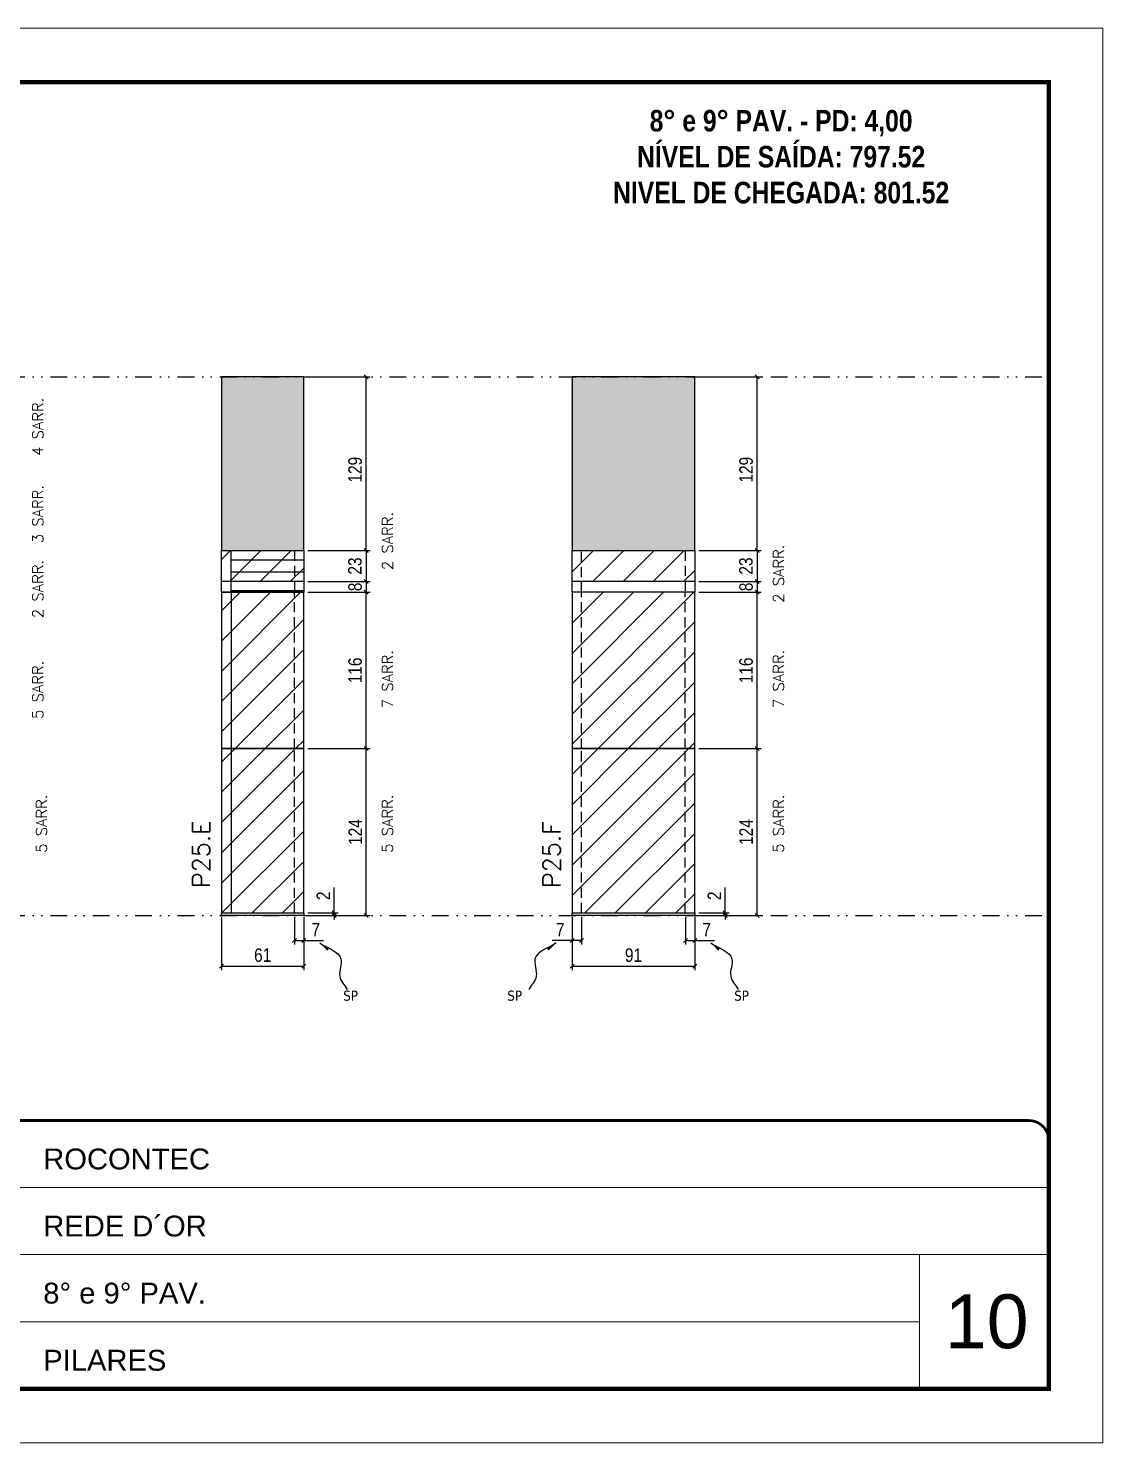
# Model space of a CAD drawing. Extents: x 28748 to 35002, y 14885 to 43501.
# Drawn here: x 31034 to 31832, y 40154 to 41204 of the extents above; entities that cross this region are included whole.
import ezdxf

# ---------------------------------------------------------------- set-up
doc = ezdxf.new("R2010")
doc.units = 0
for name, pattern in [('CONTINUO', [0]), ('DASHED', [0.75, 0.5, -0.25]), ('DIVIDE2', [0.625, 0.25, -0.125, 0, -0.125, 0, -0.125]), ('HIDDEN', [0.375, 0.25, -0.125])]:
    doc.linetypes.add(name, pattern=pattern)
for name, color, linetype, lineweight in [('CARIMBO', 255, 'Continuous', 9), ('Folhas', 255, 'Continuous', 9), ('Hachura', 251, 'Continuous', 9), ('SARRAFO DE PRESSAO', 251, 'DASHED', 9), ('Texto Seção', 7, 'Continuous', 15)]:
    doc.layers.add(name, color=color, linetype=linetype, lineweight=lineweight)
for name, color, linetype in [('COTA', 241, 'Continuous'), ('NOMENCLATURA', 7, 'Continuous'), ('Nível', 160, 'Continuous'), ('Painéis', 200, 'Continuous'), ('SARR_2.2x7', 40, 'Continuous'), ('Sarrafo de Pressão', 42, 'HIDDEN'), ('texto', 7, 'Continuous')]:
    doc.layers.add(name, color=color, linetype=linetype)
doc.styles.add('ARIAL', font='arial.ttf')
doc.styles.add('COTA TECNICA', font='techl___.ttf', dxfattribs={"height": 10})
doc.styles.add('COTA TECNICA-50', font='techl___.ttf', dxfattribs={"height": 10})
doc.styles.add('REGUA-120', font='ROMANS.shx', dxfattribs={"height": 15})
doc.styles.add('ROMANC', font='techb___.ttf', dxfattribs={"height": 2.5})
doc.styles.add('ROMANS', font='romans.shx')
doc.styles.get("Standard").update_dxf_attribs({"font": 'arial.ttf'})
doc.dimstyles.new('COTA PAINEL-50', dxfattribs={"dimtxt": 10, "dimasz": 3, "dimexe": 3, "dimexo": 3, "dimgap": 3, "dimtad": 1, "dimdec": 1, "dimzin": 12, "dimdsep": 46, "dimtxsty": 'COTA TECNICA-50', "dimblk1": 'OBLIQUE', "dimblk2": 'OBLIQUE', "dimsah": 1, "dimcen": 0.9, "dimclrd": 4, "dimclre": 4, "dimclrt": 240, "dimadec": 1, "dimazin": 3, "dimtfac": 1, "dimtdec": 1, "dimtmove": 0, "dimatfit": 3, "dimfxl": 1, "dimtolj": 1, "dimtzin": 12, "dimarcsym": 0})
doc.dimstyles.new('PAINEL', dxfattribs={"dimtxt": 10, "dimasz": 3, "dimexe": 3, "dimexo": 3, "dimgap": 3, "dimtad": 1, "dimdec": 1, "dimzin": 12, "dimdsep": 46, "dimtxsty": 'COTA TECNICA', "dimblk1": 'OBLIQUE', "dimblk2": 'OBLIQUE', "dimsah": 1, "dimcen": 0.9, "dimclrd": 4, "dimclre": 4, "dimclrt": 240, "dimadec": 1, "dimazin": 3, "dimtfac": 1, "dimtdec": 1, "dimtmove": 0, "dimatfit": 3, "dimfxl": 1, "dimtolj": 1, "dimtzin": 12, "dimarcsym": 0})
doc.dimstyles.get("Standard").update_dxf_attribs({"dimtxt": 0.18, "dimasz": 0.18, "dimexe": 0.18, "dimexo": 0.0625, "dimgap": 0.09, "dimtad": 0, "dimtih": 1, "dimtoh": 1, "dimdec": 4, "dimzin": 0, "dimdsep": 46, "dimtxsty": 'Standard', "dimcen": 0.09, "dimadec": 0, "dimazin": 0, "dimtfac": 1, "dimtdec": 4, "dimtofl": 0, "dimtmove": 0, "dimatfit": 3, "dimfxl": 1, "dimtolj": 1, "dimtzin": 0, "dimarcsym": 0})
pattern_1 = [(45, (-100272.658, 8260.539), (-11.2253202, 11.2253202), [])]

# ---------------------------------------------------------------- blocks, each defined once
blk = doc.blocks.new('9999999999')
at = {"color": 30, "linetype": 'CONTINUO'}
for p, q in [((98564.6, 34379.6), (99584, 34379.6)), ((98564.6, 34329.8), (99488, 34329.8)), ((99584, 34329.8), (99488, 34329.8)), ((99488, 34329.8), (99488, 34230.2)), ((98564.6, 34280), (99488, 34280))]:
    blk.add_line(p, q, dxfattribs=at)
at = {"color": 30, "linetype": 'CONTINUO', "const_width": 2}
blk.add_lwpolyline([(99584, 34230.2), (99584, 34414.4, 0.414214), (99569, 34429.4), (98229, 34429.4, 0.414214), (98214, 34414.4), (98214, 34245.2, 0.414214), (98229, 34230.2), (99584, 34230.2)], format="xyb", dxfattribs=at)
at = {"layer": 'Folhas'}
blk.add_lwpolyline([(98139, 34190.2), (99624, 34190.2), (99624, 35240.2), (98139, 35240.2)], close=True, dxfattribs=at)
at = {"layer": 'Folhas', "color": 30, "const_width": 3}
blk.add_lwpolyline([(98214, 34230.2), (99584, 34230.2), (99584, 35200.2), (98214, 35200.2)], close=True, dxfattribs=at)
at = {"color": 7, "linetype": 'Continuous', "ltscale": 5, "style": 'ARIAL'}
for s, height, p in [('ROCONTEC', 15.48, (98837.7, 34393.1)), ('REDE D´OR', 15.48, (98837.7, 34343.3)), ('8° e 9° PAV.', 15.483, (98837.7, 34293.5)), ('PILARES', 15.48, (98837.7, 34243.7))]:
    blk.add_text(s, height=height, dxfattribs=at).set_placement(p)
blk = doc.blocks.new('_Oblique')
at = {"color": 0, "linetype": 'ByBlock', "lineweight": -2}
blk.add_line((-0.5, -0.5), (0.5, 0.5), dxfattribs=at)
blk = doc.blocks.new('*D1367')
at = {"layer": 'COTA', "color": 4, "lineweight": -2, "transparency": 16777216}
for p, q in [((31177.9, 40543.9), (31177.9, 40504.4)), ((31238.9, 40543.9), (31238.9, 40504.4)), ((31177.9, 40507.4), (31238.9, 40507.4))]:
    blk.add_line(p, q, dxfattribs=at)
at = {"layer": 'Defpoints', "color": 0, "transparency": 16777216}
for p in [(31177.9, 40546.9), (31238.9, 40546.9), (31238.9, 40507.4)]:
    blk.add_point(p, dxfattribs=at)
at = {"layer": 'COTA', "color": 4, "lineweight": -2, "transparency": 16777216, "xscale": 3, "yscale": 3, "zscale": 3, "rotation": 180}
blk.add_blockref('_Oblique', (31177.9, 40507.4), dxfattribs=at)
at = {"layer": 'COTA', "color": 4, "lineweight": -2, "transparency": 16777216, "xscale": 3, "yscale": 3, "zscale": 3}
blk.add_blockref('_Oblique', (31238.9, 40507.4), dxfattribs=at)
at = {"layer": 'COTA', "color": 240, "transparency": 16777216, "insert": (31208.4, 40515.5), "char_height": 10, "attachment_point": 5, "style": 'COTA TECNICA'}
blk.add_mtext('\\A1;61', dxfattribs=at)
blk = doc.blocks.new('*D1368')
at = {"layer": 'COTA', "color": 4, "lineweight": -2, "transparency": 16777216}
for p, q in [((31241.9, 40944.9), (31288.1, 40944.9)), ((31285.1, 40815.9), (31285.1, 40944.9)), ((31241.9, 40815.9), (31288.1, 40815.9))]:
    blk.add_line(p, q, dxfattribs=at)
at = {"layer": 'Defpoints', "color": 0, "transparency": 16777216}
for p in [(31238.9, 40944.9), (31285.1, 40944.9), (31238.9, 40815.9)]:
    blk.add_point(p, dxfattribs=at)
at = {"layer": 'COTA', "color": 4, "lineweight": -2, "transparency": 16777216, "xscale": 3, "yscale": 3, "zscale": 3}
for p, rotation in [((31285.1, 40944.9), 90), ((31285.1, 40815.9), 270)]:
    blk.add_blockref('_Oblique', p, dxfattribs=dict(at, rotation=rotation))
at = {"layer": 'COTA', "color": 240, "transparency": 16777216, "insert": (31277, 40875.9), "char_height": 10, "attachment_point": 5, "rotation": 90, "style": 'COTA TECNICA'}
blk.add_mtext('\\A1;129', dxfattribs=at)
blk = doc.blocks.new('*D1369')
at = {"layer": 'COTA', "color": 4, "lineweight": -2, "transparency": 16777216}
for p, q in [((31231.9, 40543.9), (31231.9, 40523.4)), ((31238.9, 40541.9), (31238.9, 40523.4)), ((31231.9, 40526.4), (31238.9, 40526.4)), ((31238.9, 40526.4), (31253.6, 40526.4))]:
    blk.add_line(p, q, dxfattribs=at)
at = {"layer": 'Defpoints', "color": 0, "transparency": 16777216}
for p in [(31231.9, 40546.9), (31238.9, 40544.9), (31238.9, 40526.4)]:
    blk.add_point(p, dxfattribs=at)
at = {"layer": 'COTA', "color": 4, "lineweight": -2, "transparency": 16777216, "xscale": 3, "yscale": 3, "zscale": 3, "rotation": 180}
blk.add_blockref('_Oblique', (31231.9, 40526.4), dxfattribs=at)
at = {"layer": 'COTA', "color": 4, "lineweight": -2, "transparency": 16777216, "xscale": 3, "yscale": 3, "zscale": 3}
blk.add_blockref('_Oblique', (31238.9, 40526.4), dxfattribs=at)
at = {"layer": 'COTA', "color": 240, "transparency": 16777216, "insert": (31247.8, 40534.4), "char_height": 10, "attachment_point": 5, "style": 'COTA TECNICA-50'}
blk.add_mtext('\\A1;7', dxfattribs=at)
blk = doc.blocks.new('*D1370')
at = {"layer": 'COTA', "color": 4, "lineweight": -2, "transparency": 16777216}
for p, q in [((31241.9, 40668.9), (31288.1, 40668.9)), ((31285.1, 40544.9), (31285.1, 40668.9)), ((31241.9, 40544.9), (31288.1, 40544.9))]:
    blk.add_line(p, q, dxfattribs=at)
at = {"layer": 'Defpoints', "color": 0, "transparency": 16777216}
for p in [(31238.9, 40668.9), (31285.1, 40668.9), (31238.9, 40544.9)]:
    blk.add_point(p, dxfattribs=at)
at = {"layer": 'COTA', "color": 4, "lineweight": -2, "transparency": 16777216, "xscale": 3, "yscale": 3, "zscale": 3}
for p, rotation in [((31285.1, 40668.9), 90), ((31285.1, 40544.9), 270)]:
    blk.add_blockref('_Oblique', p, dxfattribs=dict(at, rotation=rotation))
at = {"layer": 'COTA', "color": 240, "transparency": 16777216, "insert": (31277.1, 40606.9), "char_height": 10, "attachment_point": 5, "rotation": 90, "style": 'COTA TECNICA-50'}
blk.add_mtext('\\A1;124', dxfattribs=at)
blk = doc.blocks.new('*D1371')
at = {"layer": 'COTA', "color": 4, "lineweight": -2, "transparency": 16777216}
for p, q in [((31261.4, 40546.9), (31261.4, 40565.7)), ((31241.9, 40546.9), (31264.4, 40546.9)), ((31241.9, 40544.9), (31264.4, 40544.9)), ((31261.4, 40544.9), (31261.4, 40546.9)), ((31261.4, 40544.9), (31261.4, 40541.9))]:
    blk.add_line(p, q, dxfattribs=at)
at = {"layer": 'Defpoints', "color": 0, "transparency": 16777216}
for p in [(31238.9, 40546.9), (31238.9, 40544.9), (31261.4, 40544.9)]:
    blk.add_point(p, dxfattribs=at)
at = {"layer": 'COTA', "color": 4, "lineweight": -2, "transparency": 16777216, "xscale": 3, "yscale": 3, "zscale": 3}
for p, rotation in [((31261.4, 40546.9), 270), ((31261.4, 40544.9), 90)]:
    blk.add_blockref('_Oblique', p, dxfattribs=dict(at, rotation=rotation))
at = {"layer": 'COTA', "color": 240, "transparency": 16777216, "insert": (31253.4, 40559.6), "char_height": 10, "attachment_point": 5, "rotation": 90, "style": 'COTA TECNICA-50'}
blk.add_mtext('\\A1;2', dxfattribs=at)
blk = doc.blocks.new('*D1372')
at = {"layer": 'COTA', "color": 4, "linetype": 'ByBlock', "lineweight": -2, "transparency": 16777216}
for p, q in [((31241.9, 40784.9), (31288.1, 40784.9)), ((31285.1, 40668.9), (31285.1, 40784.9)), ((31241.9, 40668.9), (31288.1, 40668.9))]:
    blk.add_line(p, q, dxfattribs=at)
at = {"layer": 'Defpoints', "color": 0, "linetype": 'ByBlock', "transparency": 16777216}
for p in [(31238.9, 40784.9), (31285.1, 40784.9), (31238.9, 40668.9)]:
    blk.add_point(p, dxfattribs=at)
at = {"layer": 'COTA', "color": 4, "linetype": 'ByBlock', "lineweight": -2, "transparency": 16777216, "xscale": 3, "yscale": 3, "zscale": 3}
for p, rotation in [((31285.1, 40784.9), 90), ((31285.1, 40668.9), 270)]:
    blk.add_blockref('_Oblique', p, dxfattribs=dict(at, rotation=rotation))
at = {"layer": 'COTA', "color": 240, "linetype": 'ByBlock', "transparency": 16777216, "insert": (31277, 40726.9), "char_height": 10, "attachment_point": 5, "rotation": 90, "style": 'COTA TECNICA'}
blk.add_mtext('\\A1;116', dxfattribs=at)
blk = doc.blocks.new('*D1373')
at = {"layer": 'COTA', "color": 4, "lineweight": -2, "transparency": 16777216}
for p, q in [((31438.1, 40543.9), (31438.1, 40504.4)), ((31529.1, 40543.9), (31529.1, 40504.4)), ((31438.1, 40507.4), (31529.1, 40507.4))]:
    blk.add_line(p, q, dxfattribs=at)
at = {"layer": 'Defpoints', "color": 0, "transparency": 16777216}
for p in [(31438.1, 40546.9), (31529.1, 40546.9), (31529.1, 40507.4)]:
    blk.add_point(p, dxfattribs=at)
at = {"layer": 'COTA', "color": 4, "lineweight": -2, "transparency": 16777216, "xscale": 3, "yscale": 3, "zscale": 3, "rotation": 180}
blk.add_blockref('_Oblique', (31438.1, 40507.4), dxfattribs=at)
at = {"layer": 'COTA', "color": 4, "lineweight": -2, "transparency": 16777216, "xscale": 3, "yscale": 3, "zscale": 3}
blk.add_blockref('_Oblique', (31529.1, 40507.4), dxfattribs=at)
at = {"layer": 'COTA', "color": 240, "transparency": 16777216, "insert": (31483.6, 40515.5), "char_height": 10, "attachment_point": 5, "style": 'COTA TECNICA'}
blk.add_mtext('\\A1;91', dxfattribs=at)
blk = doc.blocks.new('*D1374')
at = {"layer": 'COTA', "color": 4, "lineweight": -2, "transparency": 16777216}
for p, q in [((31532.1, 40944.9), (31578.3, 40944.9)), ((31575.3, 40815.9), (31575.3, 40944.9)), ((31532.1, 40815.9), (31578.3, 40815.9))]:
    blk.add_line(p, q, dxfattribs=at)
at = {"layer": 'Defpoints', "color": 0, "transparency": 16777216}
for p in [(31529.1, 40944.9), (31575.3, 40944.9), (31529.1, 40815.9)]:
    blk.add_point(p, dxfattribs=at)
at = {"layer": 'COTA', "color": 4, "lineweight": -2, "transparency": 16777216, "xscale": 3, "yscale": 3, "zscale": 3}
for p, rotation in [((31575.3, 40944.9), 90), ((31575.3, 40815.9), 270)]:
    blk.add_blockref('_Oblique', p, dxfattribs=dict(at, rotation=rotation))
at = {"layer": 'COTA', "color": 240, "transparency": 16777216, "insert": (31567.2, 40875.9), "char_height": 10, "attachment_point": 5, "rotation": 90, "style": 'COTA TECNICA'}
blk.add_mtext('\\A1;129', dxfattribs=at)
blk = doc.blocks.new('*D1287')
at = {"layer": 'COTA', "color": 4, "lineweight": -2, "transparency": 16777216}
for p, q in [((31438.1, 40541.9), (31438.1, 40523.4)), ((31445.1, 40543.9), (31445.1, 40523.4)), ((31438.1, 40526.4), (31423.3, 40526.4)), ((31445.1, 40526.4), (31438.1, 40526.4))]:
    blk.add_line(p, q, dxfattribs=at)
at = {"layer": 'Defpoints', "color": 0, "transparency": 16777216}
for p in [(31438.1, 40544.9), (31445.1, 40546.9), (31438.1, 40526.4)]:
    blk.add_point(p, dxfattribs=at)
at = {"layer": 'COTA', "color": 4, "lineweight": -2, "transparency": 16777216, "xscale": 3, "yscale": 3, "zscale": 3, "rotation": 180}
blk.add_blockref('_Oblique', (31438.1, 40526.4), dxfattribs=at)
at = {"layer": 'COTA', "color": 4, "lineweight": -2, "transparency": 16777216, "xscale": 3, "yscale": 3, "zscale": 3}
blk.add_blockref('_Oblique', (31445.1, 40526.4), dxfattribs=at)
at = {"layer": 'COTA', "color": 240, "transparency": 16777216, "insert": (31429.2, 40534.4), "char_height": 10, "attachment_point": 5, "style": 'COTA TECNICA-50'}
blk.add_mtext('\\A1;7', dxfattribs=at)
blk = doc.blocks.new('*D1288')
at = {"layer": 'COTA', "color": 4, "lineweight": -2, "transparency": 16777216}
for p, q in [((31522.1, 40543.9), (31522.1, 40523.4)), ((31529.1, 40541.9), (31529.1, 40523.4)), ((31522.1, 40526.4), (31529.1, 40526.4)), ((31529.1, 40526.4), (31543.8, 40526.4))]:
    blk.add_line(p, q, dxfattribs=at)
at = {"layer": 'Defpoints', "color": 0, "transparency": 16777216}
for p in [(31522.1, 40546.9), (31529.1, 40544.9), (31529.1, 40526.4)]:
    blk.add_point(p, dxfattribs=at)
at = {"layer": 'COTA', "color": 4, "lineweight": -2, "transparency": 16777216, "xscale": 3, "yscale": 3, "zscale": 3, "rotation": 180}
blk.add_blockref('_Oblique', (31522.1, 40526.4), dxfattribs=at)
at = {"layer": 'COTA', "color": 4, "lineweight": -2, "transparency": 16777216, "xscale": 3, "yscale": 3, "zscale": 3}
blk.add_blockref('_Oblique', (31529.1, 40526.4), dxfattribs=at)
at = {"layer": 'COTA', "color": 240, "transparency": 16777216, "insert": (31537.9, 40534.4), "char_height": 10, "attachment_point": 5, "style": 'COTA TECNICA-50'}
blk.add_mtext('\\A1;7', dxfattribs=at)
blk = doc.blocks.new('*D1289')
at = {"layer": 'COTA', "color": 4, "lineweight": -2, "transparency": 16777216}
for p, q in [((31532.1, 40668.9), (31578.3, 40668.9)), ((31575.3, 40544.9), (31575.3, 40668.9)), ((31532.1, 40544.9), (31578.3, 40544.9))]:
    blk.add_line(p, q, dxfattribs=at)
at = {"layer": 'Defpoints', "color": 0, "transparency": 16777216}
for p in [(31529.1, 40668.9), (31575.3, 40668.9), (31529.1, 40544.9)]:
    blk.add_point(p, dxfattribs=at)
at = {"layer": 'COTA', "color": 4, "lineweight": -2, "transparency": 16777216, "xscale": 3, "yscale": 3, "zscale": 3}
for p, rotation in [((31575.3, 40668.9), 90), ((31575.3, 40544.9), 270)]:
    blk.add_blockref('_Oblique', p, dxfattribs=dict(at, rotation=rotation))
at = {"layer": 'COTA', "color": 240, "transparency": 16777216, "insert": (31567.2, 40606.9), "char_height": 10, "attachment_point": 5, "rotation": 90, "style": 'COTA TECNICA-50'}
blk.add_mtext('\\A1;124', dxfattribs=at)
blk = doc.blocks.new('*D1290')
at = {"layer": 'COTA', "color": 4, "lineweight": -2, "transparency": 16777216}
for p, q in [((31551.6, 40546.9), (31551.6, 40565.7)), ((31532.1, 40546.9), (31554.6, 40546.9)), ((31532.1, 40544.9), (31554.6, 40544.9)), ((31551.6, 40544.9), (31551.6, 40546.9)), ((31551.6, 40544.9), (31551.6, 40541.9))]:
    blk.add_line(p, q, dxfattribs=at)
at = {"layer": 'Defpoints', "color": 0, "transparency": 16777216}
for p in [(31529.1, 40546.9), (31529.1, 40544.9), (31551.6, 40544.9)]:
    blk.add_point(p, dxfattribs=at)
at = {"layer": 'COTA', "color": 4, "lineweight": -2, "transparency": 16777216, "xscale": 3, "yscale": 3, "zscale": 3}
for p, rotation in [((31551.6, 40546.9), 270), ((31551.6, 40544.9), 90)]:
    blk.add_blockref('_Oblique', p, dxfattribs=dict(at, rotation=rotation))
at = {"layer": 'COTA', "color": 240, "transparency": 16777216, "insert": (31543.6, 40559.6), "char_height": 10, "attachment_point": 5, "rotation": 90, "style": 'COTA TECNICA-50'}
blk.add_mtext('\\A1;2', dxfattribs=at)
blk = doc.blocks.new('*D2014')
at = {"layer": 'COTA', "color": 4, "linetype": 'ByBlock', "lineweight": -2, "transparency": 16777216}
for p, q in [((31532.1, 40784.9), (31578.3, 40784.9)), ((31575.3, 40668.9), (31575.3, 40784.9)), ((31532.1, 40668.9), (31578.3, 40668.9))]:
    blk.add_line(p, q, dxfattribs=at)
at = {"layer": 'Defpoints', "color": 0, "linetype": 'ByBlock', "transparency": 16777216}
for p in [(31529.1, 40784.9), (31575.3, 40784.9), (31529.1, 40668.9)]:
    blk.add_point(p, dxfattribs=at)
at = {"layer": 'COTA', "color": 4, "linetype": 'ByBlock', "lineweight": -2, "transparency": 16777216, "xscale": 3, "yscale": 3, "zscale": 3}
for p, rotation in [((31575.3, 40784.9), 90), ((31575.3, 40668.9), 270)]:
    blk.add_blockref('_Oblique', p, dxfattribs=dict(at, rotation=rotation))
at = {"layer": 'COTA', "color": 240, "linetype": 'ByBlock', "transparency": 16777216, "insert": (31567.2, 40726.9), "char_height": 10, "attachment_point": 5, "rotation": 90, "style": 'COTA TECNICA'}
blk.add_mtext('\\A1;116', dxfattribs=at)
blk = doc.blocks.new('*D2362')
at = {"layer": 'COTA', "color": 4, "lineweight": -2, "transparency": 16777216}
for p, q in [((31241.9, 40815.9), (31288.1, 40815.9)), ((31285.1, 40815.9), (31285.1, 40792.9)), ((31241.9, 40792.9), (31288.1, 40792.9))]:
    blk.add_line(p, q, dxfattribs=at)
at = {"layer": 'Defpoints', "color": 0, "transparency": 16777216}
for p in [(31238.9, 40815.9), (31238.9, 40792.9), (31285.1, 40792.9)]:
    blk.add_point(p, dxfattribs=at)
at = {"layer": 'COTA', "color": 4, "lineweight": -2, "transparency": 16777216, "xscale": 3, "yscale": 3, "zscale": 3}
for p, rotation in [((31285.1, 40815.9), 90), ((31285.1, 40792.9), 270)]:
    blk.add_blockref('_Oblique', p, dxfattribs=dict(at, rotation=rotation))
at = {"layer": 'COTA', "color": 240, "transparency": 16777216, "insert": (31276.9, 40804.4), "char_height": 10, "attachment_point": 5, "rotation": 90, "style": 'COTA TECNICA'}
blk.add_mtext('\\A1;23', dxfattribs=at)
blk = doc.blocks.new('*D2363')
at = {"layer": 'COTA', "color": 4, "lineweight": -2, "transparency": 16777216}
for p, q in [((31532.1, 40815.9), (31578.3, 40815.9)), ((31575.3, 40815.9), (31575.3, 40792.9)), ((31532.1, 40792.9), (31578.3, 40792.9))]:
    blk.add_line(p, q, dxfattribs=at)
at = {"layer": 'Defpoints', "color": 0, "transparency": 16777216}
for p in [(31529.1, 40815.9), (31529.1, 40792.9), (31575.3, 40792.9)]:
    blk.add_point(p, dxfattribs=at)
at = {"layer": 'COTA', "color": 4, "lineweight": -2, "transparency": 16777216, "xscale": 3, "yscale": 3, "zscale": 3}
for p, rotation in [((31575.3, 40815.9), 90), ((31575.3, 40792.9), 270)]:
    blk.add_blockref('_Oblique', p, dxfattribs=dict(at, rotation=rotation))
at = {"layer": 'COTA', "color": 240, "transparency": 16777216, "insert": (31567.1, 40804.4), "char_height": 10, "attachment_point": 5, "rotation": 90, "style": 'COTA TECNICA'}
blk.add_mtext('\\A1;23', dxfattribs=at)
blk = doc.blocks.new('*D2502')
at = {"layer": 'COTA', "color": 4, "lineweight": -2, "transparency": 16777216}
for p, q in [((31241.9, 40792.9), (31288.1, 40792.9)), ((31285.1, 40792.9), (31285.1, 40784.9)), ((31241.9, 40784.9), (31288.1, 40784.9))]:
    blk.add_line(p, q, dxfattribs=at)
at = {"layer": 'Defpoints', "color": 0, "transparency": 16777216}
for p in [(31238.9, 40792.9), (31238.9, 40784.9), (31285.1, 40784.9)]:
    blk.add_point(p, dxfattribs=at)
at = {"layer": 'COTA', "color": 4, "lineweight": -2, "transparency": 16777216, "xscale": 3, "yscale": 3, "zscale": 3}
for p, rotation in [((31285.1, 40792.9), 90), ((31285.1, 40784.9), 270)]:
    blk.add_blockref('_Oblique', p, dxfattribs=dict(at, rotation=rotation))
at = {"layer": 'COTA', "color": 240, "transparency": 16777216, "insert": (31277, 40788.9), "char_height": 10, "attachment_point": 5, "rotation": 90, "style": 'COTA TECNICA'}
blk.add_mtext('\\A1;8', dxfattribs=at)
blk = doc.blocks.new('*D2503')
at = {"layer": 'COTA', "color": 4, "lineweight": -2, "transparency": 16777216}
for p, q in [((31532.1, 40792.9), (31578.3, 40792.9)), ((31575.3, 40792.9), (31575.3, 40784.9)), ((31532.1, 40784.9), (31578.3, 40784.9))]:
    blk.add_line(p, q, dxfattribs=at)
at = {"layer": 'Defpoints', "color": 0, "transparency": 16777216}
for p in [(31529.1, 40792.9), (31529.1, 40784.9), (31575.3, 40784.9)]:
    blk.add_point(p, dxfattribs=at)
at = {"layer": 'COTA', "color": 4, "lineweight": -2, "transparency": 16777216, "xscale": 3, "yscale": 3, "zscale": 3}
for p, rotation in [((31575.3, 40792.9), 90), ((31575.3, 40784.9), 270)]:
    blk.add_blockref('_Oblique', p, dxfattribs=dict(at, rotation=rotation))
at = {"layer": 'COTA', "color": 240, "transparency": 16777216, "insert": (31567.2, 40788.9), "char_height": 10, "attachment_point": 5, "rotation": 90, "style": 'COTA TECNICA'}
blk.add_mtext('\\A1;8', dxfattribs=at)

msp = doc.modelspace()

# ---------------------------------------------------------------- hatches: boundary and pattern name
at = {"layer": 'COTA', "linetype": 'ByBlock'}
h = msp.add_hatch(dxfattribs=at)
h.set_pattern_fill('AR-CONC', color=256, scale=0.03)
h.set_pattern_definition([(50, (-100278.884, 11758.4645), (5.46554007, -0.47817257), [0.5715, -6.2865]), (355, (-100278.884, 11758.4645), (-1.05730264, 5.73170536), [0.4572, -5.02921753]), (100.4514447, (-100278.4286, 11758.4247), (4.40823741, 5.25353256), [0.48570026, -5.34270734]), (46.1842, (-100278.884, 11759.9885), (8.13237123, -1.26126984), [0.85725, -9.42975]), (96.6355576, (-100278.206, 11759.8834), (7.122124, 7.42278374), [0.7285507, -8.01406824]), (351.184151, (-100278.884, 11759.9885), (7.122124, 7.42278374), [0.685799, -7.54379196]), (21, (-100278.122, 11759.6075), (4.54843174, -3.06795595), [0.5715, -6.2865]), (326, (-100278.122, 11759.6075), (1.85406085, 5.52563898), [0.4572, -5.0292]), (71.451445, (-100277.743, 11759.352), (6.40249258, 2.45768307), [0.48570026, -5.34269813]), (37.5, (-100278.884, 11758.4645), (0.092658098, 2.536651166), [0, -4.96824, 0, -5.1054, 0, -5.04825]), (7.5, (-100278.884, 11758.4645), (2.004589875, 3.005417245), [0, -2.91084, 0, -4.85394, 0, -1.92405]), (327.5, (-100280.5833, 11758.4645), (4.067717855, -0.17186232), [0, -1.905, 0, -5.9436, 0, -7.8867]), (317.5, (-100281.3453, 11758.4645), (4.44387544, 0.76279473), [0, -2.4765, 0, -3.94716, 0, -5.6007])])
h.paths.add_polyline_path([(31177.9, 40815.88), (31238.9, 40815.88), (31238.9, 40944.88), (31177.9, 40944.88)])
h = msp.add_hatch(dxfattribs=at)
h.set_pattern_fill('AR-CONC', color=256, scale=0.03)
h.set_pattern_definition([(50, (-99973.712, 11758.4645), (5.46554007, -0.47817257), [0.5715, -6.2865]), (355, (-99973.712, 11758.4645), (-1.05730264, 5.73170536), [0.4572, -5.02921753]), (100.4514447, (-99973.2566, 11758.4247), (4.40823741, 5.25353256), [0.48570026, -5.34270734]), (46.1842, (-99973.712, 11759.9885), (8.13237123, -1.26126984), [0.85725, -9.42975]), (96.6355576, (-99973.034, 11759.8834), (7.122124, 7.42278374), [0.7285507, -8.01406824]), (351.184151, (-99973.712, 11759.9885), (7.122124, 7.42278374), [0.685799, -7.54379196]), (21, (-99972.95, 11759.6075), (4.54843174, -3.06795595), [0.5715, -6.2865]), (326, (-99972.95, 11759.6075), (1.85406085, 5.52563898), [0.4572, -5.0292]), (71.451445, (-99972.571, 11759.352), (6.40249258, 2.45768307), [0.48570026, -5.34269813]), (37.5, (-99973.712, 11758.4645), (0.092658098, 2.536651166), [0, -4.96824, 0, -5.1054, 0, -5.04825]), (7.5, (-99973.712, 11758.4645), (2.004589875, 3.005417245), [0, -2.91084, 0, -4.85394, 0, -1.92405]), (327.5, (-99975.4113, 11758.4645), (4.067717855, -0.17186232), [0, -1.905, 0, -5.9436, 0, -7.8867]), (317.5, (-99976.1733, 11758.4645), (4.44387544, 0.76279473), [0, -2.4765, 0, -3.94716, 0, -5.6007])])
h.paths.add_polyline_path([(31437.57, 40815.88), (31529.57, 40815.88), (31529.57, 40944.88), (31437.57, 40944.88)])
at = {"layer": 'Hachura'}
h = msp.add_hatch(dxfattribs=at)
h.set_pattern_fill('ANSI31', color=256, scale=5)
h.paths.add_polyline_path([(31238.9, 40815.88), (31177.9, 40815.88), (31177.9, 40792.88), (31238.9, 40792.88)])
h = msp.add_hatch(dxfattribs=at)
h.set_pattern_fill('ANSI31', color=256, scale=5)
h.paths.add_polyline_path([(31529.07, 40815.88), (31438.07, 40815.88), (31438.07, 40792.88), (31529.07, 40792.88)])
at = {"layer": 'Hachura', "linetype": 'ByBlock'}
h = msp.add_hatch(dxfattribs=at)
h.set_pattern_fill('ANSI31', color=256, scale=5)
h.set_pattern_definition(pattern_1)
h.paths.add_polyline_path([(31238.9, 40784.88), (31177.9, 40784.88), (31177.9, 40668.88), (31238.9, 40668.88)])
h = msp.add_hatch(dxfattribs=at)
h.set_pattern_fill('ANSI31', color=256, scale=5)
h.set_pattern_definition(pattern_1)
h.paths.add_polyline_path([(31529.07, 40668.88), (31529.07, 40784.88), (31438.07, 40784.88), (31438.07, 40668.88)])
h = msp.add_hatch(dxfattribs=at)
h.set_pattern_fill('ANSI31', color=256, scale=5)
h.set_pattern_definition(pattern_1)
h.paths.add_polyline_path([(31238.9, 40668.88), (31177.9, 40668.88), (31177.9, 40546.88), (31238.9, 40546.88)])
h = msp.add_hatch(dxfattribs=at)
h.set_pattern_fill('ANSI31', color=256, scale=5)
h.set_pattern_definition(pattern_1)
h.paths.add_polyline_path([(31529.07, 40668.88), (31438.07, 40668.88), (31438.07, 40546.88), (31529.07, 40546.88)])

# ---------------------------------------------------------------- linework, layer by layer
at = {"layer": 'COTA', "linetype": 'ByBlock'}
for points in [[(31177.9, 40815.88), (31238.9, 40815.88), (31238.9, 40944.88), (31177.9, 40944.88)], [(31438.07, 40815.88), (31529.07, 40815.88), (31529.07, 40944.88), (31438.07, 40944.88)]]:
    msp.add_lwpolyline(points, close=True, dxfattribs=at)
at = {"layer": 'Nível', "color": 4, "linetype": 'DIVIDE2', "ltscale": 50}
for p, q in [((30421.84, 40944.88), (31791.84, 40944.88)), ((30421.84, 40544.88), (31791.84, 40544.88))]:
    msp.add_line(p, q, dxfattribs=at)
at = {"layer": 'Painéis'}
for p, q in [((31177.9, 40815.88), (31238.9, 40815.88)), ((31177.9, 40784.88), (31177.9, 40815.88)), ((31238.9, 40815.88), (31238.9, 40784.88)), ((31438.07, 40815.88), (31529.07, 40815.88)), ((31438.07, 40784.88), (31438.07, 40815.88)), ((31529.07, 40815.88), (31529.07, 40784.88)), ((31238.9, 40792.88), (31177.9, 40792.88)), ((31529.07, 40792.88), (31438.07, 40792.88)), ((31177.9, 40784.88), (31177.9, 40668.88)), ((31238.9, 40784.88), (31177.9, 40784.88)), ((31238.9, 40668.88), (31238.9, 40784.88)), ((31529.07, 40784.88), (31438.07, 40784.88)), ((31238.9, 40668.88), (31177.9, 40668.88)), ((31177.9, 40668.88), (31177.9, 40546.88)), ((31177.9, 40668.88), (31238.9, 40668.88)), ((31238.9, 40546.88), (31238.9, 40668.88)), ((31177.9, 40546.88), (31238.9, 40546.88))]:
    msp.add_line(p, q, dxfattribs=at)
at = {"layer": 'Painéis', "linetype": 'ByBlock'}
msp.add_line((31177.9, 40784.88), (31238.9, 40784.88), dxfattribs=at)
at = {"layer": 'Painéis'}
for points in [[(31438.07, 40668.88), (31529.07, 40668.88), (31529.07, 40784.88), (31438.07, 40784.88)], [(31438.07, 40546.88), (31529.07, 40546.88), (31529.07, 40668.88), (31438.07, 40668.88)], [(31177.9, 40546.88), (31238.9, 40546.88), (31238.9, 40544.88), (31177.9, 40544.88)], [(31438.07, 40546.88), (31529.07, 40546.88), (31529.07, 40544.88), (31438.07, 40544.88)]]:
    msp.add_lwpolyline(points, close=True, dxfattribs=at)
at = {"layer": 'SARR_2.2x7'}
for p, q in [((31184.9, 40792.88), (31184.9, 40815.88)), ((31184.9, 40808.88), (31238.9, 40808.88)), ((31238.9, 40799.88), (31184.9, 40799.88)), ((31184.9, 40784.88), (31184.9, 40792.88)), ((31238.9, 40785.88), (31184.9, 40785.88)), ((31184.9, 40784.88), (31184.9, 40668.88)), ((31184.9, 40668.88), (31184.9, 40546.88))]:
    msp.add_line(p, q, dxfattribs=at)
at = {"layer": 'Sarrafo de Pressão', "ltscale": 30}
for p, q in [((31231.9, 40815.88), (31231.9, 40784.88)), ((31445.07, 40784.88), (31445.07, 40815.88)), ((31522.07, 40815.88), (31522.07, 40784.88)), ((31231.9, 40668.88), (31231.9, 40784.88)), ((31445.07, 40668.88), (31445.07, 40784.88)), ((31522.07, 40668.88), (31522.07, 40784.88)), ((31231.9, 40546.88), (31231.9, 40668.88)), ((31445.07, 40546.88), (31445.07, 40668.88)), ((31522.07, 40546.88), (31522.07, 40668.88))]:
    msp.add_line(p, q, dxfattribs=at)

# ---------------------------------------------------------------- block references
at = {"layer": 'SARRAFO DE PRESSAO', "color": 6, "linetype": 'ByBlock'}
msp.add_blockref('9999999999', (-67792.14, 5963.39), dxfattribs=at)

# ---------------------------------------------------------------- texts
at = {"layer": 'CARIMBO', "style": 'ARIAL'}
msp.add_text('10', height=40, dxfattribs=at).set_placement((31714.7, 40223.74))
at = {"layer": 'NOMENCLATURA', "color": 2, "insert": (31593.17, 41169.65), "char_height": 16, "attachment_point": 2, "style": 'ROMANC'}
msp.add_mtext_dynamic_manual_height_columns('\\P8° e 9° PAV. - PD: 4,00\\PNÍVEL DE SAÍDA: 797.52\\PNIVEL DE CHEGADA: 801.52', width=300.2766, gutter_width=1, heights=[0], dxfattribs=at)
at = {"layer": 'texto', "color": 0, "char_height": 7.5, "attachment_point": 5}
for insert in [(31273.67, 40485.39), (31395.43, 40485.39), (31563.85, 40485.39)]:
    msp.add_mtext('{\\fTahoma|b0|i0|c0|p34;\\C4;SP}', dxfattribs=dict(at, insert=insert))
at = {"layer": 'Texto Seção', "linetype": 'Continuous', "style": 'ROMANS'}
for s, p in [('4 SARR.', (31045.54, 40886.08)), ('3 SARR.', (31045.54, 40821.33)), ('2 SARR.', (31305.05, 40801.33)), ('2 SARR.', (31595.22, 40777.11)), ('2 SARR.', (31045.54, 40765.71)), ('7 SARR.', (31305.05, 40698.78)), ('7 SARR.', (31595.22, 40698.97)), ('5 SARR.', (31045.54, 40690.84)), ('5 SARR.', (31048.25, 40591.5)), ('5 SARR.', (31305.05, 40591.5)), ('5 SARR.', (31595.22, 40591.5))]:
    msp.add_text(s, height=8, rotation=90, dxfattribs=at).set_placement(p)
at = {"layer": 'Texto Seção', "char_height": 13, "width": 285.3299, "attachment_point": 7, "rotation": 90, "style": 'REGUA-120'}
for s, insert in [('P25.E', (31169.23, 40565.34)), ('P25.F', (31429.4, 40565.34))]:
    msp.add_mtext(s, dxfattribs=dict(at, insert=insert))

# ---------------------------------------------------------------- dimensions: what is measured, and where the dimension line sits
at = {"layer": 'COTA'}
for base, p1, p2, picture, middle in [((31285.14, 40944.88), (31238.9, 40815.88), (31238.9, 40944.88), '*D1368', (31285.14, 40875.88)), ((31575.31, 40944.88), (31529.07, 40815.88), (31529.07, 40944.88), '*D1374', (31575.31, 40875.88))]:
    dim = msp.add_linear_dim(base=base, p1=p1, p2=p2, angle=90, dimstyle='PAINEL', override={"dimarcsym": 2}, dxfattribs=at)
    dim.commit()
    dim.dimension.update_dxf_attribs({"geometry": picture, "text_midpoint": middle, "dimtype": 160})
for base, p1, p2, angle, dimstyle, picture, middle in [((31285.14, 40792.88), (31238.9, 40815.88), (31238.9, 40792.88), 90, 'PAINEL', '*D2362', (31276.92, 40804.38)), ((31575.31, 40792.88), (31529.07, 40815.88), (31529.07, 40792.88), 90, 'PAINEL', '*D2363', (31567.09, 40804.38)), ((31285.14, 40668.88), (31238.9, 40544.88), (31238.9, 40668.88), 90, 'COTA PAINEL-50', '*D1370', (31277.06, 40606.88)), ((31575.31, 40668.88), (31529.07, 40544.88), (31529.07, 40668.88), 90, 'COTA PAINEL-50', '*D1289', (31567.23, 40606.88)), ((31438.07, 40526.37), (31445.07, 40546.88), (31438.07, 40544.88), 180, 'COTA PAINEL-50', '*D1287', (31429.2, 40534.44))]:
    dim = msp.add_linear_dim(base=base, p1=p1, p2=p2, angle=angle, dimstyle=dimstyle, dxfattribs=at)
    dim.commit()
    dim.dimension.update_dxf_attribs({"geometry": picture, "text_midpoint": middle})
for base, p1, p2, dimstyle, picture, middle in [((31285.14, 40784.88), (31238.9, 40792.88), (31238.9, 40784.88), 'PAINEL', '*D2502', (31285.14, 40788.88)), ((31575.31, 40784.88), (31529.07, 40792.88), (31529.07, 40784.88), 'PAINEL', '*D2503', (31575.31, 40788.88)), ((31261.42, 40544.88), (31238.9, 40546.88), (31238.9, 40544.88), 'COTA PAINEL-50', '*D1371', (31261.42, 40559.62)), ((31551.59, 40544.88), (31529.07, 40546.88), (31529.07, 40544.88), 'COTA PAINEL-50', '*D1290', (31551.59, 40559.62))]:
    dim = msp.add_linear_dim(base=base, p1=p1, p2=p2, angle=90, dimstyle=dimstyle, dxfattribs=at)
    dim.commit()
    dim.dimension.update_dxf_attribs({"geometry": picture, "text_midpoint": middle, "dimtype": 160})
at = {"layer": 'COTA', "linetype": 'ByBlock'}
for base, p1, p2, picture, middle in [((31285.14, 40784.88), (31238.9, 40668.88), (31238.9, 40784.88), '*D1372', (31277.03, 40726.88)), ((31575.31, 40784.88), (31529.07, 40668.88), (31529.07, 40784.88), '*D2014', (31567.21, 40726.88))]:
    dim = msp.add_linear_dim(base=base, p1=p1, p2=p2, angle=90, dimstyle='PAINEL', dxfattribs=at)
    dim.commit()
    dim.dimension.update_dxf_attribs({"geometry": picture, "text_midpoint": middle})
at = {"layer": 'COTA'}
for base, p1, p2, picture, middle in [((31238.9, 40507.42), (31177.9, 40546.88), (31238.9, 40546.88), '*D1367', (31208.4, 40515.53)), ((31529.07, 40507.42), (31438.07, 40546.88), (31529.07, 40546.88), '*D1373', (31483.57, 40515.51))]:
    dim = msp.add_linear_dim(base=base, p1=p1, p2=p2, dimstyle='PAINEL', override={"dimarcsym": 2}, dxfattribs=at)
    dim.commit()
    dim.dimension.update_dxf_attribs({"geometry": picture, "text_midpoint": middle})
for base, p1, p2, picture, middle in [((31238.9, 40526.37), (31231.9, 40546.88), (31238.9, 40544.88), '*D1369', (31247.76, 40534.44)), ((31529.07, 40526.37), (31522.07, 40546.88), (31529.07, 40544.88), '*D1288', (31537.93, 40534.44))]:
    dim = msp.add_linear_dim(base=base, p1=p1, p2=p2, dimstyle='COTA PAINEL-50', dxfattribs=at)
    dim.commit()
    dim.dimension.update_dxf_attribs({"geometry": picture, "text_midpoint": middle})

# ---------------------------------------------------------------- leaders
at = {"layer": 'COTA', "path_type": 1}
for points in [[(31250.73, 40524.7), (31266.51, 40512.86), (31265.59, 40499.86), (31271.14, 40490.07)], [(31426.24, 40524.7), (31410.45, 40512.86), (31411.38, 40499.86), (31405.83, 40490.07)], [(31540.9, 40524.7), (31556.68, 40512.86), (31555.76, 40499.86), (31561.31, 40490.07)]]:
    msp.add_leader(points, dimstyle='Standard', override={"dimasz": 8}, dxfattribs=at)

doc.saveas('drawing.dxf')
